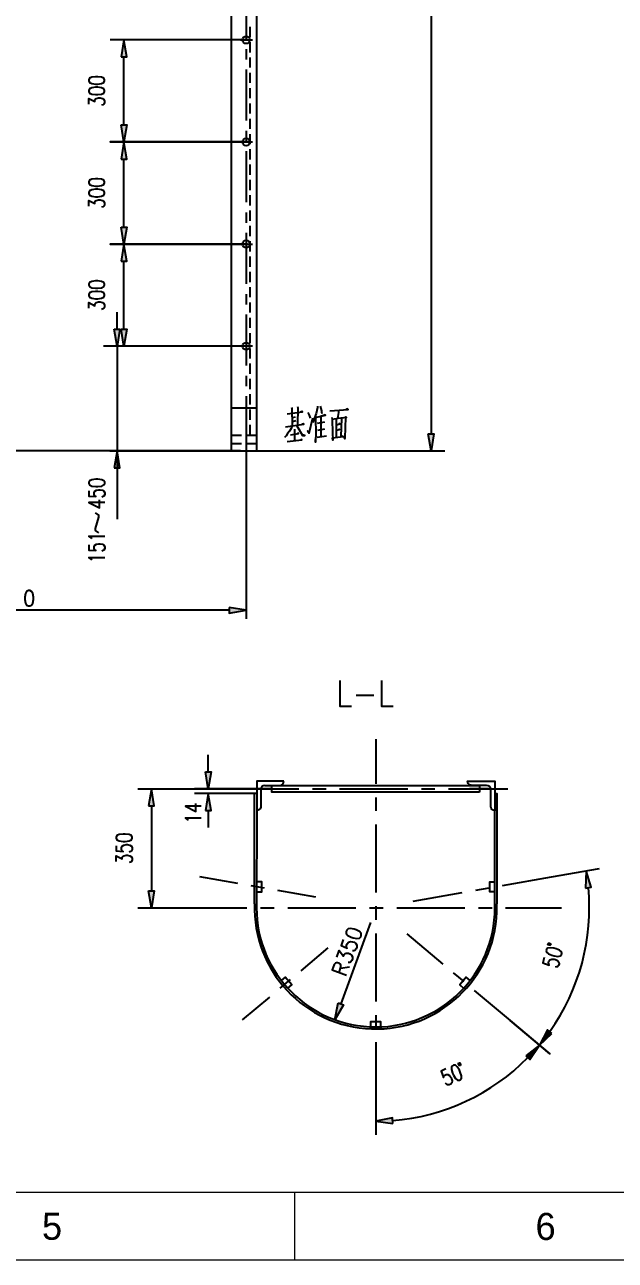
# Model space of a CAD drawing. Extents: x 148 to 221443, y -36682 to 6758.
# Drawn here: x 100860 to 102605, y -12250 to -8598 of the extents above; entities that cross this region are included whole.
import ezdxf
from ezdxf.enums import TextEntityAlignment as Align

# ---------------------------------------------------------------- set-up
doc = ezdxf.new("R2010")
doc.units = 0
doc.header["$LTSCALE"] = 10
doc.header["$MEASUREMENT"] = 0
doc.layers.add('2（细实线）', color=3, linetype='Continuous', lineweight=20)
doc.layers.add('图框层', color=7, linetype='Continuous', lineweight=15)
doc.styles.add('HZ', font='ROMS.SHX', dxfattribs={"width": 0.75, "bigfont": 'GBCBIG.SHX'})

# ---------------------------------------------------------------- blocks, each defined once
blk = doc.blocks.new('1.5a2')
at = {"layer": '图框层', "ltscale": 10}
for p, q in [((16981.88, 9726.58), (16125.88, 9726.58)), ((16472.13, 9726.58), (16472.13, 9716.58)), ((16991.88, 9716.58), (16100.88, 9716.58))]:
    blk.add_line(p, q, dxfattribs=at)
at = {"style": 'HZ'}
for s, p in [('5', (16436.33, 9721.58)), ('6', (16509.25, 9721.58))]:
    blk.add_text(s, height=4, dxfattribs=at).set_placement(p, align=Align.MIDDLE)

msp = doc.modelspace()

# ---------------------------------------------------------------- linework, layer by layer
at = {"layer": '2（细实线）', "lineweight": -3}
for points in [[(102061.1678, -5972.8669), (102061.1678, -9806.5888)], [(101470.4403, -8146.013), (101470.4403, -9856.872), (101545.8822, -9856.872), (101545.8822, -8142.8831)], [(101514.6993, -8489.0232), (101514.6993, -8639.8719)], [(101525.7644, -8603.8734), (101525.7644, -8634.043)], [(101518.3108, -8642.5703), (101113.1954, -8642.5703)], [(101145.0484, -8692.8535), (101161.8136, -8692.8535), (101153.4322, -8642.5703), (101145.0484, -8692.8535)], [(101498.1923, -8642.5703), (101533.5903, -8642.5703)], [(101525.7644, -8649.1279), (101525.7644, -8679.2979)], [(101514.6993, -8670.0416), (101514.6993, -8700.2113)], [(101153.4322, -8893.9851), (101153.4322, -8692.8535)], [(101525.7644, -8694.3824), (101525.7644, -8724.5521)], [(101049.4893, -8763.6964), (101051.7257, -8768.39), (101058.431, -8771.518), (101069.6071, -8773.083), (101076.3137, -8773.083), (101087.4892, -8771.518), (101094.1964, -8768.39), (101096.4309, -8763.6964), (101096.4309, -8760.5677), (101094.1964, -8755.8747), (101087.4892, -8752.7454), (101076.3137, -8751.1817), (101069.6071, -8751.1817), (101058.431, -8752.7454), (101051.7257, -8755.8747), (101049.4893, -8760.5677), (101049.4893, -8763.6964)], [(101514.6993, -8730.3809), (101514.6993, -8881.2293)], [(101525.7644, -8739.6375), (101525.7644, -8769.8072)], [(101049.4893, -8794.9842), (101051.7257, -8799.6766), (101058.431, -8802.8052), (101069.6071, -8804.3696), (101076.3137, -8804.3696), (101087.4892, -8802.8052), (101094.1964, -8799.6766), (101096.4309, -8794.9842), (101096.4309, -8791.8543), (101094.1964, -8787.1619), (101087.4892, -8784.0333), (101076.3137, -8782.4683), (101069.6071, -8782.4683), (101058.431, -8784.0333), (101051.7257, -8787.1619), (101049.4893, -8791.8543), (101049.4893, -8794.9842)], [(101525.7644, -8784.8927), (101525.7644, -8815.0623)], [(101049.4893, -8832.5281), (101049.4893, -8815.3199), (101067.3714, -8824.7059), (101067.3714, -8820.0129), (101069.6071, -8816.8848), (101071.8422, -8815.3199), (101078.5488, -8813.7562), (101083.019, -8813.7562), (101089.7255, -8815.3199), (101094.1964, -8818.4492), (101096.4309, -8823.1422), (101096.4309, -8827.8352), (101094.1964, -8832.5281), (101091.96, -8834.0919), (101087.4892, -8835.6568)], [(101525.7644, -8830.1466), (101525.7644, -8860.3162)], [(101145.0484, -8893.9851), (101161.8136, -8893.9851), (101153.4322, -8944.2683), (101145.0484, -8893.9851)], [(101525.7644, -8875.4017), (101525.7644, -8905.5714)], [(101145.0484, -8994.5509), (101161.8136, -8994.5509), (101153.4322, -8944.2683), (101145.0484, -8994.5509)], [(101498.1923, -8944.2683), (101533.5903, -8944.2683)], [(101514.6993, -8911.399), (101514.6993, -8941.5699)], [(101525.7644, -8920.6556), (101525.7644, -8950.8253)], [(101514.6993, -8971.7396), (101514.6993, -9122.588)], [(101525.7644, -8965.9107), (101525.7644, -8996.0804)], [(101153.4322, -9195.6824), (101153.4322, -8994.5509)], [(101525.7644, -9011.1646), (101525.7644, -9041.3343)], [(101049.4893, -9065.3937), (101051.7257, -9070.0867), (101058.431, -9073.2154), (101069.6071, -9074.7803), (101076.3137, -9074.7803), (101087.4892, -9073.2154), (101094.1964, -9070.0867), (101096.4309, -9065.3937), (101096.4309, -9062.2657), (101094.1964, -9057.5721), (101087.4892, -9054.4434), (101076.3137, -9052.8785), (101069.6071, -9052.8785), (101058.431, -9054.4434), (101051.7257, -9057.5721), (101049.4893, -9062.2657), (101049.4893, -9065.3937)], [(101525.7644, -9056.4197), (101525.7644, -9086.5894)], [(101049.4893, -9096.681), (101051.7257, -9101.374), (101058.431, -9104.5032), (101069.6071, -9106.067), (101076.3137, -9106.067), (101087.4892, -9104.5032), (101094.1964, -9101.374), (101096.4309, -9096.681), (101096.4309, -9093.5523), (101094.1964, -9088.8587), (101087.4892, -9085.7313), (101076.3137, -9084.1663), (101069.6071, -9084.1663), (101058.431, -9085.7313), (101051.7257, -9088.8587), (101049.4893, -9093.5523), (101049.4893, -9096.681)], [(101049.4893, -9134.2255), (101049.4893, -9117.0179), (101067.3714, -9126.4039), (101067.3714, -9121.7115), (101069.6071, -9118.5822), (101071.8422, -9117.0179), (101078.5488, -9115.453), (101083.019, -9115.453), (101089.7255, -9117.0179), (101094.1964, -9120.1466), (101096.4309, -9124.8389), (101096.4309, -9129.5325), (101094.1964, -9134.2255), (101091.96, -9135.7899), (101087.4892, -9137.3542)], [(101525.7644, -9101.6749), (101525.7644, -9131.8446)], [(101514.6993, -9152.7576), (101514.6993, -9182.9273)], [(101525.7644, -9146.9294), (101525.7644, -9177.0991)], [(101145.0484, -9195.6824), (101161.8136, -9195.6824), (101153.4322, -9245.9656), (101145.0484, -9195.6824)], [(101525.7644, -9192.1839), (101525.7644, -9222.3536)], [(101514.6993, -9213.097), (101514.6993, -9363.9454)], [(101525.7644, -9237.4378), (101525.7644, -9267.6081)], [(101145.0484, -9296.2489), (101161.8136, -9296.2489), (101153.4322, -9245.9656), (101145.0484, -9296.2489)], [(101498.1923, -9245.9656), (101533.5903, -9245.9656)], [(101153.4322, -9497.3804), (101153.4322, -9296.2489)], [(101525.7644, -9282.6929), (101525.7644, -9312.8626)], [(101525.7644, -9327.9475), (101525.7644, -9358.1177)], [(101049.4893, -9367.0917), (101051.7257, -9371.7847), (101058.431, -9374.9134), (101069.6071, -9376.4777), (101076.3137, -9376.4777), (101087.4892, -9374.9134), (101094.1964, -9371.7847), (101096.4309, -9367.0917), (101096.4309, -9363.9625), (101094.1964, -9359.2695), (101087.4892, -9356.1408), (101076.3137, -9354.5765), (101069.6071, -9354.5765), (101058.431, -9356.1408), (101051.7257, -9359.2695), (101049.4893, -9363.9625), (101049.4893, -9367.0917)], [(101049.4893, -9398.379), (101051.7257, -9403.072), (101058.431, -9406.2), (101069.6071, -9407.765), (101076.3137, -9407.765), (101087.4892, -9406.2), (101094.1964, -9403.072), (101096.4309, -9398.379), (101096.4309, -9395.2497), (101094.1964, -9390.5567), (101087.4892, -9387.4281), (101076.3137, -9385.8643), (101069.6071, -9385.8643), (101058.431, -9387.4281), (101051.7257, -9390.5567), (101049.4893, -9395.2497), (101049.4893, -9398.379)], [(101525.7644, -9373.202), (101525.7644, -9403.3717)], [(101049.4893, -9435.9229), (101049.4893, -9418.7153), (101067.3714, -9428.1007), (101067.3714, -9423.4083), (101069.6071, -9420.2796), (101071.8422, -9418.7153), (101078.5488, -9417.151), (101083.019, -9417.151), (101089.7255, -9418.7153), (101094.1964, -9421.8439), (101096.4309, -9426.5369), (101096.4309, -9431.2305), (101094.1964, -9435.9229), (101091.96, -9437.4873), (101087.4892, -9439.0516)], [(101514.6993, -9394.1151), (101514.6993, -9424.2854)], [(101525.7644, -9418.4571), (101525.7644, -9448.6268)], [(101133.3138, -9497.3804), (101133.3138, -9447.0972)], [(101514.6993, -9454.4556), (101514.6993, -9605.304)], [(101525.7644, -9463.711), (101525.7644, -9493.8813)], [(101124.9312, -9497.3804), (101141.6964, -9497.3804), (101133.3138, -9547.663), (101124.9312, -9497.3804)], [(101145.0484, -9497.3804), (101161.8136, -9497.3804), (101153.4322, -9547.663), (101145.0484, -9497.3804)], [(101525.7644, -9508.9661), (101525.7644, -9539.1358)], [(101478.0752, -9547.663), (101093.0788, -9547.663)], [(101533.5903, -9547.663), (101498.1923, -9547.663), (101113.1954, -9547.663)], [(101133.3138, -9547.663), (101133.3138, -9856.872)], [(101525.7644, -9554.2207), (101525.7644, -9584.3897)], [(101525.7644, -9599.4752), (101525.7644, -9629.6448)], [(101514.6993, -9635.4737), (101514.6993, -9665.6434)], [(101525.7644, -9644.7303), (101525.7644, -9674.9)], [(101514.6993, -9695.8131), (101514.6993, -9856.872)], [(101525.7644, -9689.9842), (101525.7644, -9720.1539)], [(101545.8822, -9731.1646), (101470.4403, -9731.1646)], [(101514.6993, -9718.4119), (101514.6993, -10353.3656)], [(101525.7644, -9735.2393), (101525.7644, -9765.409)], [(101648.68, -9728.9185), (101649.7701, -9732.2706), (101650.859, -9782.5538), (101647.5905, -9790.9339), (101642.6864, -9799.3146), (101637.2371, -9806.0187), (101632.8786, -9812.7235), (101627.9757, -9817.7515)], [(101635.6032, -9748.1934), (101681.3711, -9741.4893), (101679.1921, -9740.6507), (101675.378, -9743.1654)], [(101666.6598, -9726.4039), (101667.2054, -9729.7559), (101666.6598, -9780.0391)], [(101696.6268, -9744.0034), (101700.9859, -9751.5455), (101703.7099, -9760.7642)], [(101725.505, -9724.7279), (101725.505, -9728.9185), (101721.1464, -9746.5174), (101716.7873, -9759.9262), (101711.8831, -9773.335)], [(101723.3254, -9757.4122), (101749.4784, -9751.5455), (101748.3889, -9750.7081), (101743.4853, -9752.3835), (101735.3115, -9754.8975), (101735.3115, -9815.2375)], [(101733.1331, -9725.5665), (101737.4917, -9738.9747), (101737.4917, -9742.3267), (101738.0367, -9746.5174)], [(101761.4651, -9738.9747), (101816.4962, -9734.7852), (101814.3166, -9733.1086), (101809.413, -9735.6226)], [(101787.6186, -9738.1373), (101787.6186, -9744.0034), (101784.349, -9761.6016)], [(101133.3138, -9756.3062), (101133.3138, -10059.3977)], [(101525.7644, -9780.4932), (101525.7644, -9812.0966)], [(101631.2447, -9785.9058), (101685.1864, -9778.3631), (101683.0056, -9777.5251), (101679.1921, -9778.3631)], [(101650.859, -9758.2502), (101651.9491, -9758.2502), (101660.6661, -9756.5742)], [(101651.404, -9769.983), (101661.2111, -9767.4683)], [(101663.3901, -9781.7152), (101680.8266, -9811.8848), (101688.4548, -9811.8848), (101680.8266, -9810.2088), (101677.5576, -9806.0187)], [(101695.5373, -9798.4766), (101696.0824, -9797.638), (101700.9859, -9805.1807), (101711.8831, -9759.9262)], [(101720.0557, -9754.8975), (101720.6014, -9811.8848), (101720.0557, -9822.7796), (101719.5107, -9831.1604), (101719.5107, -9823.6182)], [(101725.505, -9775.8491), (101746.7544, -9771.659)], [(101768.0037, -9758.2502), (101769.0932, -9764.9543), (101770.1833, -9804.3427), (101770.7284, -9825.2943), (101769.6389, -9818.5895), (101801.7855, -9814.3995), (101800.1504, -9813.5609), (101797.4257, -9815.2375)], [(101802.3293, -9814.3995), (101806.689, -9821.9422), (101807.2341, -9817.7515), (101808.3236, -9790.0959), (101809.413, -9756.5742), (101811.0476, -9758.2502), (101786.5291, -9761.6016), (101769.0932, -9764.1163)], [(101781.0793, -9763.2789), (101781.0793, -9816.0755)], [(101781.625, -9780.0391), (101791.4327, -9777.5251), (101789.7982, -9776.6871), (101788.1643, -9778.3631)], [(101796.3369, -9761.6016), (101794.7024, -9815.2375)], [(101500.6167, -9812.0966), (101470.4403, -9812.0966)], [(101545.8822, -9812.0966), (101515.7052, -9812.0966)], [(101635.6032, -9829.4843), (101679.1921, -9824.4556), (101677.0119, -9823.6182), (101674.2885, -9825.2943)], [(101645.956, -9810.2088), (101668.8393, -9806.0187), (101667.7498, -9805.1807), (101663.3901, -9807.6954)], [(101657.9421, -9792.6099), (101657.9421, -9826.1317)], [(101724.4149, -9816.9135), (101752.203, -9812.7235)], [(101726.0488, -9795.962), (101747.2994, -9791.7725)], [(101782.17, -9795.962), (101790.8883, -9794.2866), (101789.2537, -9793.4479), (101787.6186, -9795.1246)], [(102052.7852, -9806.5888), (102069.5504, -9806.5888), (102061.1678, -9856.872), (102052.7852, -9806.5888)], [(101156.7965, -9856.872), (100303.6049, -9856.872)], [(101498.1923, -9856.872), (101093.0788, -9856.872)], [(101111.7043, -9856.872), (101823.9882, -9856.872), (102101.4034, -9856.872)], [(101124.9312, -9907.1546), (101141.6964, -9907.1546), (101133.3138, -9856.872), (101124.9312, -9907.1546)], [(101500.6167, -9836.7591), (101470.4403, -9836.7591)], [(101545.8822, -9836.7591), (101515.7052, -9836.7591)], [(101133.3138, -9907.1546), (101133.3138, -9957.4378)], [(101049.9032, -9953.379), (101052.1389, -9958.072), (101058.8448, -9961.2012), (101070.0216, -9962.765), (101076.7263, -9962.765), (101087.9043, -9961.2012), (101094.6096, -9958.072), (101096.8453, -9953.379), (101096.8453, -9950.2503), (101094.6096, -9945.5573), (101087.9043, -9942.4287), (101076.7263, -9940.8643), (101070.0216, -9940.8643), (101058.8448, -9942.4287), (101052.1389, -9945.5573), (101049.9032, -9950.2503), (101049.9032, -9953.379)], [(101049.9032, -9975.2802), (101049.9032, -9990.9235), (101070.0216, -9992.4879), (101067.7859, -9990.9235), (101065.5501, -9986.2305), (101065.5501, -9981.5375), (101067.7859, -9976.8446), (101072.2567, -9973.7159), (101078.9626, -9972.1516), (101083.434, -9972.1516), (101090.1388, -9973.7159), (101094.6096, -9976.8446), (101096.8453, -9981.5375), (101096.8453, -9986.2305), (101094.6096, -9990.9235), (101092.3745, -9992.4879), (101087.9043, -9994.0528)], [(101096.8453, -10009.6961), (101049.9032, -10009.6961), (101081.1971, -10025.3394), (101081.1971, -10001.8745)], [(101079.5583, -10099.3653), (101069.4991, -10092.8284), (101069.4991, -10086.2916), (101079.5583, -10053.6079), (101079.5583, -10047.071), (101069.4991, -10040.5347)], [(101058.8448, -10117.6362), (101056.6097, -10114.5081), (101049.9032, -10109.8151), (101096.8453, -10109.8151)], [(101049.9032, -10134.845), (101049.9032, -10150.4884), (101070.0216, -10152.0527), (101067.7859, -10150.4884), (101065.5501, -10145.7947), (101065.5501, -10141.1024), (101067.7859, -10136.4088), (101072.2567, -10133.2801), (101078.9626, -10131.7158), (101083.434, -10131.7158), (101090.1388, -10133.2801), (101094.6096, -10136.4088), (101096.8453, -10141.1024), (101096.8453, -10145.7947), (101094.6096, -10150.4884), (101092.3745, -10152.0527), (101087.9043, -10153.617)], [(101058.8448, -10180.2106), (101056.6097, -10177.082), (101049.9032, -10172.389), (101096.8453, -10172.389)], [(100871.5743, -10270.3986), (100866.0787, -10272.5538), (100862.4141, -10279.0186), (100860.5819, -10289.7938), (100860.5819, -10296.2586), (100862.4141, -10307.0338), (100866.0787, -10313.4986), (100871.5743, -10315.6538), (100875.2395, -10315.6538), (100880.7363, -10313.4986), (100884.4008, -10307.0338), (100886.2325, -10296.2586), (100886.2325, -10289.7938), (100884.4008, -10279.0186), (100880.7363, -10272.5538), (100875.2395, -10270.3986), (100871.5743, -10270.3986)], [(101464.4045, -10328.2239), (100066.2142, -10328.2239)], [(101464.4045, -10319.8438), (101464.4045, -10336.6047), (101514.6993, -10328.2239), (101464.4045, -10319.8438)], [(101791.2179, -10536.0236), (101791.2179, -10611.4478), (101825.7052, -10611.4478)], [(101914.7988, -10536.0236), (101914.7988, -10611.4478), (101949.2849, -10611.4478)], [(101840.0753, -10579.123), (101891.8075, -10579.123)], [(101897.5838, -10709.3958), (101897.5838, -10841.1756)], [(101402.6162, -10805.7795), (101402.6162, -10755.4963)], [(101394.2342, -10805.7795), (101410.9987, -10805.7795), (101402.6162, -10856.0621), (101394.2342, -10805.7795)], [(101626.1983, -10833.9381), (101545.7271, -10833.9381), (101545.7271, -10921.2171)], [(101569.869, -10846.0059), (101620.1638, -10846.0059)], [(102225.2987, -10846.0059), (102175.0045, -10846.0059)], [(101194.4918, -10856.0621), (101495.3933, -10856.0621), (101670.1858, -10856.0621)], [(101226.3448, -10906.3447), (101243.1099, -10906.3447), (101234.7268, -10856.0621), (101226.3448, -10906.3447)], [(101590.2541, -10856.0621), (101362.3806, -10856.0621)], [(101539.692, -11195.9064), (101539.692, -10870.1417), (101362.3806, -10870.1417)], [(101394.2342, -10920.4243), (101410.9987, -10920.4243), (101402.6162, -10870.1417), (101394.2342, -10920.4243)], [(101545.7271, -10870.1417), (101539.692, -10870.1417)], [(101557.7981, -10856.0621), (101620.1638, -10856.0621)], [(101710.4213, -10856.0621), (101750.6569, -10856.0621)], [(101790.8919, -10856.0621), (101992.0711, -10856.0621)], [(101897.5838, -10881.4014), (101897.5838, -10921.6279)], [(102032.3055, -10856.0621), (102072.5417, -10856.0621)], [(102112.7779, -10856.0621), (102287.5704, -10856.0621)], [(102237.3696, -10856.0621), (102175.0045, -10856.0621)], [(102249.4405, -10870.1417), (102255.4757, -10870.1417), (102255.4757, -11195.9064)], [(101234.7268, -10906.3447), (101234.7268, -11157.7595)], [(101381.9155, -10907.5489), (101334.9752, -10907.5489), (101366.2697, -10923.1922), (101366.2697, -10899.7266)], [(101343.9162, -10949.7864), (101341.6811, -10946.6578), (101334.9752, -10941.9648), (101381.9155, -10941.9648)], [(101402.6162, -10920.4243), (101402.6162, -10970.7069)], [(101130.7857, -11002.3292), (101133.0196, -11007.0228), (101139.7268, -11010.1514), (101150.9029, -11011.7158), (101157.6095, -11011.7158), (101168.7856, -11010.1514), (101175.4909, -11007.0228), (101177.7266, -11002.3292), (101177.7266, -10999.2005), (101175.4909, -10994.5081), (101168.7856, -10991.3795), (101157.6095, -10989.8145), (101150.9029, -10989.8145), (101139.7268, -10991.3795), (101133.0196, -10994.5081), (101130.7857, -10999.2005), (101130.7857, -11002.3292)], [(101897.5838, -10961.8543), (101897.5838, -11162.9859)], [(101130.7857, -11024.2304), (101130.7857, -11039.8743), (101150.9029, -11041.4387), (101148.6672, -11039.8743), (101146.4327, -11035.1807), (101146.4327, -11030.4884), (101148.6672, -11025.7947), (101153.1386, -11022.6661), (101159.844, -11021.1018), (101164.3148, -11021.1018), (101171.0201, -11022.6661), (101175.4909, -11025.7947), (101177.7266, -11030.4884), (101177.7266, -11035.1807), (101175.4909, -11039.8743), (101173.2564, -11041.4387), (101168.7856, -11043.003)], [(101130.7857, -11071.1616), (101130.7857, -11053.9533), (101148.6672, -11063.3393), (101148.6672, -11058.6463), (101150.9029, -11055.5177), (101153.1386, -11053.9533), (101159.844, -11052.389), (101164.3148, -11052.389), (101171.0201, -11053.9533), (101175.4909, -11057.082), (101177.7266, -11061.775), (101177.7266, -11066.4686), (101175.4909, -11071.1616), (101173.2564, -11072.7259), (101168.7856, -11074.2896)], [(102272.0919, -11142.0222), (102416.9143, -11116.4918), (102558.6526, -11091.5052)], [(102517.4746, -11149.4434), (102534.0877, -11147.1931), (102519.0285, -11098.4907), (102517.4746, -11149.4434)], [(101489.7585, -11136.1488), (101378.254, -11116.4918)], [(101545.566, -11161.0718), (101560.6692, -11161.0718), (101560.6692, -11130.9022), (101545.566, -11130.9022)], [(102249.6016, -11161.0718), (102234.4991, -11161.0718), (102234.4991, -11130.9022), (102249.6016, -11130.9022)], [(101226.3448, -11157.7595), (101243.1099, -11157.7595), (101234.7268, -11208.0427), (101226.3448, -11157.7595)], [(101569.0072, -11150.1191), (101529.3825, -11143.1336)], [(101720.1363, -11176.7609), (101608.6318, -11157.1046)], [(102008.3968, -11188.5084), (102153.2174, -11162.978)], [(102192.8426, -11155.9925), (102232.4672, -11149.007)], [(101194.4918, -11208.0427), (101352.17, -11208.0427), (101516.8587, -11208.0427)], [(101557.0949, -11208.0427), (101597.3305, -11208.0427)], [(101637.5661, -11208.0427), (101838.7447, -11208.0427)], [(101878.9797, -11208.0427), (101919.2159, -11208.0427)], [(101897.5838, -11203.2124), (101897.5838, -11243.4388)], [(101959.4521, -11208.0427), (102160.6301, -11208.0427)], [(102200.8651, -11208.0427), (102241.1019, -11208.0427)], [(102281.3369, -11208.0427), (102446.0262, -11208.0427)], [(101881.9472, -11250.8167), (101793.9889, -11491.4051)], [(101810.5166, -11277.7546), (101810.6539, -11283.6555), (101815.4702, -11289.3153), (101824.963, -11294.7352), (101831.0372, -11296.9544), (101841.7879, -11298.9332), (101849.1189, -11297.7113), (101853.0306, -11293.2899), (101854.2891, -11289.8493), (101854.1506, -11283.9478), (101849.3355, -11278.288), (101839.8421, -11272.8687), (101833.7685, -11270.6495), (101823.0178, -11268.6707), (101815.6856, -11269.892), (101811.7745, -11274.3134), (101810.5166, -11277.7546)], [(101897.5838, -11283.6646), (101897.5838, -11484.7962)], [(101801.711, -11301.8403), (101795.4213, -11319.0443), (101813.0129, -11327.4232), (101811.617, -11324.9628), (101811.4797, -11319.062), (101813.3669, -11313.9002), (101817.2786, -11309.4788), (101822.585, -11307.5178), (101829.2867, -11308.0164), (101833.3364, -11309.4959), (101838.7807, -11313.4364), (101841.5719, -11318.3564), (101841.7092, -11324.2579), (101839.8226, -11329.4184), (101835.9109, -11333.8404), (101833.2577, -11334.8206), (101828.5793, -11335.0617)], [(101989.5388, -11285.1844), (102095.826, -11374.3488)], [(101756.2819, -11326.5809), (101675.787, -11394.109)], [(101782.842, -11353.4528), (101789.7603, -11334.5283), (101802.1822, -11350.7691), (101804.07, -11345.608), (101807.3519, -11342.9066), (101810.0057, -11341.9263), (101816.708, -11342.425), (101820.757, -11343.9045), (101826.2014, -11347.8443), (101828.9925, -11352.765), (101829.1292, -11358.6658), (101827.2432, -11363.827), (101823.3321, -11368.2484), (101820.6777, -11369.2292), (101816, -11369.4697)], [(102395.4976, -11355.1936), (102391.448, -11370.304), (102410.4751, -11377.0209), (102408.7215, -11374.9311), (102407.7773, -11369.8194), (102408.9919, -11365.2863), (102412.3659, -11361.3319), (102417.4941, -11359.4666), (102424.3764, -11359.6906), (102428.6947, -11360.8472), (102434.7677, -11364.0937), (102438.276, -11368.2728), (102439.2202, -11373.3839), (102438.0056, -11377.9176), (102434.6303, -11381.872), (102432.0669, -11382.8046), (102427.3433, -11383.1593)], [(102401.1678, -11334.0388), (102402.112, -11339.1505), (102407.7791, -11343.9075), (102418.1692, -11348.3106), (102424.6468, -11350.0458), (102435.848, -11351.4271), (102443.1356, -11350.1398), (102446.509, -11346.1854), (102447.3189, -11343.1629), (102446.3753, -11338.0512), (102440.7082, -11333.2941), (102430.317, -11328.8911), (102423.8399, -11327.1558), (102412.6388, -11325.7746), (102405.3518, -11327.0618), (102401.9777, -11331.0163), (102401.1678, -11334.0388)], [(101789.2495, -11398.7), (101794.9099, -11383.216), (101794.7719, -11377.3151), (101793.3773, -11374.8548), (101789.9581, -11371.6547), (101785.9084, -11370.1752), (101781.2295, -11370.4157), (101778.5769, -11371.3966), (101774.6657, -11375.8179), (101769.0047, -11391.302), (101811.52, -11406.8372)], [(101793.6513, -11386.6572), (101820.3237, -11382.7515)], [(101644.9648, -11419.9659), (101614.1421, -11445.8228)], [(101637.8341, -11445.6391), (101649.4045, -11435.9333), (101630.0069, -11412.8217), (101618.4377, -11422.5275)], [(102126.6482, -11400.2064), (102157.4709, -11426.0633)], [(102176.7299, -11422.5275), (102165.1607, -11412.8217), (102145.7631, -11435.9333), (102157.3324, -11445.6391)], [(102188.2931, -11451.9202), (102294.5803, -11541.0853), (102411.8038, -11639.4245), (102294.5803, -11541.0853)], [(101583.3199, -11471.6798), (101502.8237, -11539.2084)], [(101786.1153, -11488.5285), (101801.8618, -11494.2823), (101776.7232, -11538.6329), (101786.1153, -11488.5285)], [(101897.5838, -11525.0233), (101897.5838, -11565.2491)], [(101912.6723, -11559.8273), (101912.6723, -11544.7279), (101882.4953, -11544.7279), (101882.4953, -11559.8273)], [(102418.3809, -11578.9179), (102405.118, -11568.6646), (102380.9823, -11613.5676), (102418.3809, -11578.9179)], [(101897.5838, -11605.4755), (101897.5838, -11737.2547), (101897.5838, -11879.1541)], [(102340.9426, -11645.1295), (102353.3455, -11656.4063), (102380.9823, -11613.5676), (102340.9426, -11645.1295)], [(102104.8867, -11683.9649), (102090.7052, -11690.5762), (102097.7889, -11709.466), (102098.2625, -11706.7792), (102101.5725, -11702.7705), (102105.8272, -11700.7874), (102111.0256, -11700.8295), (102115.7515, -11703.5578), (102120.0039, -11708.9729), (102121.8929, -11713.0238), (102123.3095, -11719.7614), (102122.3623, -11725.1343), (102119.0523, -11729.1431), (102114.7982, -11731.1262), (102109.5992, -11731.0847), (102107.2359, -11729.7199), (102103.9278, -11726.3306)], [(102124.7402, -11674.7089), (102121.4309, -11678.7177), (102121.4278, -11686.1164), (102124.7335, -11696.9044), (102127.568, -11702.981), (102133.7087, -11712.447), (102139.3795, -11717.201), (102144.5778, -11717.2425), (102147.4154, -11715.9205), (102150.7241, -11711.9117), (102150.7259, -11704.513), (102147.4215, -11693.725), (102144.587, -11687.649), (102138.4463, -11678.1831), (102132.7755, -11673.429), (102127.5765, -11673.3869), (102124.7402, -11674.7089)], [(101948.1722, -11845.2973), (101947.5045, -11828.5499), (101897.5838, -11838.9277), (101948.1722, -11845.2973)]]:
    msp.add_lwpolyline(points, dxfattribs=at)
for points in [[(101518.3108, -8944.2683), (101113.1954, -8944.2683)], [(101518.3108, -9245.9656), (101113.1954, -9245.9656)], [(102204.175, -10866.1188), (101590.9926, -10866.1188), (101590.9926, -10846.0059), (102204.175, -10846.0059)]]:
    msp.add_lwpolyline(points, close=True, dxfattribs=at)
for points in [[(101569.869, -10846.0053, 0.414197213), (101557.7981, -10858.0738), (101557.7981, -10908.3564, -0.414245609), (101545.7271, -10920.4243), (101545.5214, -11208.0427)], [(102181.0396, -10846.0059, -0.414226645), (102168.9687, -10833.9381), (102249.4405, -10833.9381), (102249.4405, -10921.2171)], [(102249.6462, -11208.0427), (102249.4405, -10920.4243, -0.414207683), (102237.3696, -10908.3564), (102237.3696, -10858.0738)]]:
    msp.add_lwpolyline(points, format="xyb", dxfattribs=at)
for centre in [(101514.6996, -8642.5703), (101514.6996, -8944.2683), (101514.6996, -9245.9656), (101514.6996, -9547.663)]:
    msp.add_circle(centre, 11.0648, dxfattribs=at)
for centre, radius, start, end in [((101614.1295, -10833.9359), 12.07, 269.9929078, 359.9897079), ((102225.2995, -10858.0748), 12.0695, 0.0049207, 90.0037716), ((101897.8414, -11208.0412), 630.7732, 324.5603955, 5.4330572), ((101897.6018, -11207.8337), 631.0928, 274.5656596, 315.424164)]:
    msp.add_arc(centre, radius, start, end, dxfattribs=at)
for points, knots in [([(101539.6914, -11195.9058), (101532.9879, -11393.5187), (101687.7865, -11559.1486), (101885.4439, -11565.8515), (102083.1026, -11572.5538), (102248.7703, -11417.7912), (102255.4757, -11220.1789), (102255.7497, -11212.0899), (102255.7497, -11203.9948), (102255.4757, -11195.9058)], [0, 0, 0, 0, 1, 1, 1, 2, 2, 2, 3, 3, 3, 3]), ([(101545.5214, -11207.5391), (101545.2431, -11401.9324), (101702.6418, -11559.7443), (101897.0797, -11560.0227), (102091.5182, -11560.301), (102249.3667, -11402.9395), (102249.6456, -11208.5462), (102249.6456, -11208.3784), (102249.6456, -11208.2105), (102249.6456, -11208.0427)], [0, 0, 0, 0, 1, 1, 1, 2, 2, 2, 3, 3, 3, 3]), ([(102406.4327, -11314.3952), (102405.9853, -11316.0639), (102407.5557, -11317.9346), (102409.941, -11318.5737), (102412.3256, -11319.2127), (102414.6218, -11318.3778), (102415.0692, -11316.7084), (102415.5166, -11315.0397), (102413.9461, -11313.169), (102411.5609, -11312.53), (102409.1762, -11311.8909), (102406.8801, -11312.7259), (102406.4327, -11314.3952)], [0, 0, 0, 0, 1, 1, 1, 2, 2, 2, 3, 3, 3, 4, 4, 4, 4]), ([(102143.1765, -11666.1146), (102141.6097, -11666.8452), (102141.1861, -11669.2506), (102142.2292, -11671.4875), (102143.2729, -11673.7244), (102145.3884, -11674.9464), (102146.9546, -11674.2164), (102148.5213, -11673.4858), (102148.9449, -11671.0804), (102147.9018, -11668.8435), (102146.8581, -11666.6065), (102144.7426, -11665.3846), (102143.1765, -11666.1146)], [0, 0, 0, 0, 1, 1, 1, 2, 2, 2, 3, 3, 3, 4, 4, 4, 4])]:
    msp.add_open_spline(points, degree=3, knots=knots, dxfattribs=at)
at = {"layer": '2（细实线）', "transparency": 33554559}
for points in [[(101145.0484, -8692.8535), (101161.8136, -8692.8535), (101145.0484, -8692.8535), (101153.4322, -8642.5703)], [(101145.0484, -8893.9851), (101161.8136, -8893.9851), (101145.0484, -8893.9851), (101153.4322, -8944.2683)], [(101145.0484, -8994.5509), (101161.8136, -8994.5509), (101145.0484, -8994.5509), (101153.4322, -8944.2683)], [(101145.0484, -9195.6824), (101161.8136, -9195.6824), (101145.0484, -9195.6824), (101153.4322, -9245.9656)], [(101145.0484, -9296.2489), (101161.8136, -9296.2489), (101145.0484, -9296.2489), (101153.4322, -9245.9656)], [(101124.9312, -9497.3804), (101141.6964, -9497.3804), (101124.9312, -9497.3804), (101133.3138, -9547.663)], [(101145.0484, -9497.3804), (101161.8136, -9497.3804), (101145.0484, -9497.3804), (101153.4322, -9547.663)], [(102052.7852, -9806.5888), (102069.5504, -9806.5888), (102052.7852, -9806.5888), (102061.1678, -9856.872)], [(101124.9312, -9907.1546), (101141.6964, -9907.1546), (101124.9312, -9907.1546), (101133.3138, -9856.872)], [(101464.4045, -10319.8438), (101464.4045, -10336.6047), (101464.4045, -10319.8438), (101514.6993, -10328.2239)], [(101394.2342, -10805.7795), (101410.9987, -10805.7795), (101394.2342, -10805.7795), (101402.6162, -10856.0621)], [(101226.3448, -10906.3447), (101243.1099, -10906.3447), (101226.3448, -10906.3447), (101234.7268, -10856.0621)], [(101394.2342, -10920.4243), (101410.9987, -10920.4243), (101394.2342, -10920.4243), (101402.6162, -10870.1417)], [(102517.4746, -11149.4434), (102534.0877, -11147.1931), (102517.4746, -11149.4434), (102519.0285, -11098.4907)], [(101226.3448, -11157.7595), (101243.1099, -11157.7595), (101226.3448, -11157.7595), (101234.7268, -11208.0427)], [(101786.1153, -11488.5285), (101801.8618, -11494.2823), (101786.1153, -11488.5285), (101776.7232, -11538.6329)], [(102418.3809, -11578.9179), (102405.118, -11568.6646), (102418.3809, -11578.9179), (102380.9823, -11613.5676)], [(102340.9426, -11645.1295), (102353.3455, -11656.4063), (102340.9426, -11645.1295), (102380.9823, -11613.5676)], [(101948.1722, -11845.2973), (101947.5045, -11828.5499), (101948.1722, -11845.2973), (101897.5838, -11838.9277)]]:
    msp.add_solid(points, dxfattribs=at)

# ---------------------------------------------------------------- block references
at = {"layer": '2（细实线）', "xscale": 20, "yscale": 20, "zscale": 20}
msp.add_blockref('1.5a2', (-227785.5272, -206581.2694), dxfattribs=at)

doc.saveas('drawing.dxf')
